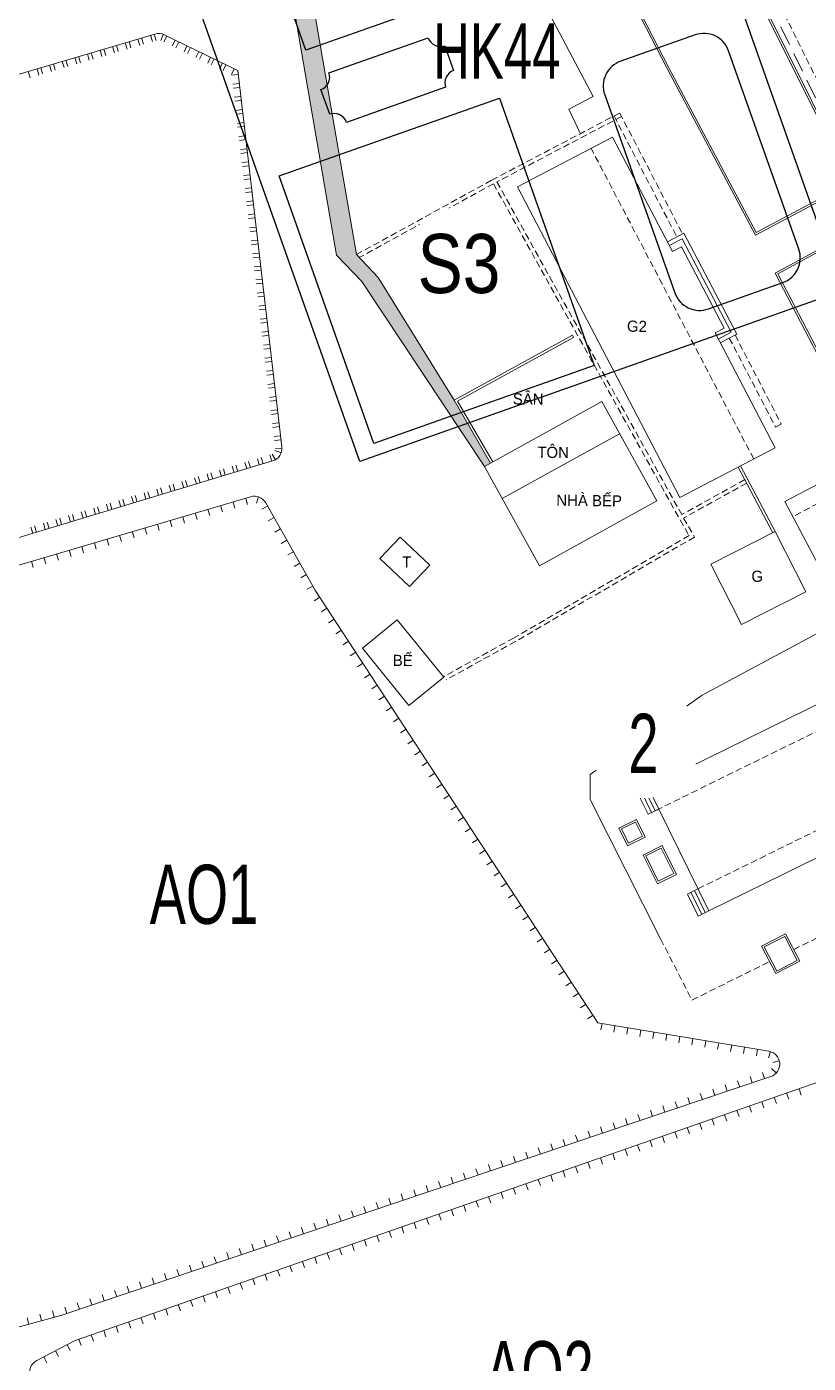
# Model space of a CAD drawing. Header units: inches. Extents: x 496359 to 501064, y 2374078 to 2377203.
# Drawn here: x 497065.8 to 497125.3, y 2376208.8 to 2376310.5 of the extents above; entities that cross this region are included whole.
import ezdxf
from ezdxf.enums import TextEntityAlignment as Align

# ---------------------------------------------------------------- set-up
doc = ezdxf.new("R2010")
doc.units = ezdxf.units.IN
doc.header["$MEASUREMENT"] = 0
doc.linetypes.add('DASHED', pattern=[0.75, 0.5, -0.25])
for name, color, linetype in [('chu', 6, 'Continuous'), ('coc', 1, 'Continuous'), ('MANH', 147, 'Continuous'), ('NOI', 2, 'Continuous'), ('tl', 8, 'Continuous')]:
    doc.layers.add(name, color=color, linetype=linetype)
for name, color, linetype, lineweight in [('EG Text2', 7, 'Continuous', 18), ('ISO', 252, 'Continuous', 20), ('LC Net dam 1', 30, 'Continuous', 30), ('LC Net manh', 239, 'Continuous', 5)]:
    doc.layers.add(name, color=color, linetype=linetype, lineweight=lineweight)
doc.styles.add('EG Hai', font='')
doc.styles.add('style1', font='')
doc.styles.get('EG Hai').set_extended_font_data('.VnArial NarrowH')
doc.styles.get('style1').set_extended_font_data('.VnAvantH')

# ---------------------------------------------------------------- blocks, each defined once
blk = doc.blocks.new('1')
at = {"layer": 'tl', "color": 250, "lineweight": 0}
blk.add_line((0, -0.5), (0, 0), dxfattribs=at)
blk = doc.blocks.new('2')
at = {"layer": 'coc'}
blk.add_blockref('1', (0, 0.5), dxfattribs=at)
blk = doc.blocks.new('Nền HT mới')
at = {"layer": 'MANH', "lineweight": 0}
h = blk.add_hatch(dxfattribs=at)
h.set_pattern_fill('HONEY', color=8, scale=3, angle=-0.7327842162542569, style=0)
h.set_pattern_definition([(359.2672157837458, (-528735.8516828566, -2369706.462628626), (0.5666073940458045, 0.3175390686054994), [0.375, -0.75]), (119.2672157837457, (-528735.8516828566, -2369706.462628626), (-0.5583005971293142, 0.3319268629130168), [0.375, -0.75]), (59.26721578374574, (-528735.8516828566, -2369706.462628626), (0.008306796916490222, 0.6494659315185162), [-0.75, 0.375])])
h.paths.add_polyline_path([(373.1092219020984, -3.722962686380924), (363.7961468409094, 10.34096246207264), (361.8658737213163, 12.35543450614568), (358.5673005026229, 31.52106355544311), (334.166376602142, 74.77947949985173), (334.6725568717857, 76.41932896519211), (360.1196794436592, 31.30619237752762), (363.3741134472702, 12.39702446054798), (365.0331065233377, 10.66566575313118), (370.7967490493947, 1.320650301353453), (373.562725156783, -3.471924832145305)])
at = {"layer": 'MANH', "color": 3, "linetype": 'DASHED', "lineweight": 0, "elevation": -28.37660884582989}
blk.add_lwpolyline([(429.3908967255311, -37.61536423122379), (422.2084276056894, -22.12423963198307), (381.5540096205123, 59.57837776973975), (367.9158379362243, 87.41007457621527), (358.7188284910562, 106.0559349688156)], dxfattribs=at)
at = {"layer": 'MANH', "lineweight": 0, "elevation": -28.37660884582989}
for points in [[(373.1092219020984, -3.722962686380924), (363.7961468409094, 10.34096246207264), (361.8658737213163, 12.35543450614568), (358.5673005026229, 31.52106355544311), (334.166376602142, 74.77947949985173), (334.6725568717857, 76.41932896519211), (360.1196794436592, 31.30619237752762), (363.3741134472702, 12.39702446054798), (365.0331065233377, 10.66566575313118), (370.7967490493947, 1.320650301353453), (373.562725156783, -3.471924832145305), (373.1092219020984, -3.722962686380924)], [(387.0021143094682, 26.55500034889337), (379.8316915004443, 40.48584327887875), (387.8565577986928, 44.47893773665783), (394.8357548135145, 30.45294273452964), (401.1264366274163, 17.81064713880551), (393.729548303997, 13.87892548874152), (387.0021143094682, 26.55500034889337)], [(380.3712428711633, 21.68140496447813), (379.5181047772685, 23.47446251841393), (381.3844609361304, 24.42867145216223), (373.1081405048653, 40.09479979047683)], [(375.619866836355, 17.54414412001279), (382.8619846586998, 21.33252196427566)], [(387.4123700044629, 12.63369936490562), (382.8619846586998, 21.33252196427566)], [(387.9855544516513, -6.094935807454021), (375.619866836355, 17.54414412001279)], [(391.045966484181, 5.687472006717144), (392.311809173033, 6.349638863877772), (388.288859185418, 14.04018056759742), (387.0230164967406, 13.37801371090245)], [(390.8976413383543, 5.971020329223393), (391.8799357048165, 6.4848620402081), (388.1536360088548, 13.60830709938091), (387.1713416425673, 13.0944653883962)], [(388.1105431951046, 12.99891626829412), (387.4123700045211, 12.63369936490562)], [(391.352829994813, 6.800742806812195), (388.1105431949882, 12.99891626829412)], [(379.796505110925, 6.261565729921131), (370.7967490493947, 1.320650301353453), (373.5627251568412, -3.471924832145305)], [(379.8927549706468, 6.086248974726914), (379.796505110925, 6.261565729921131)], [(391.3528299949294, 6.800742806812195), (390.6546568043459, 6.435525903423695)], [(395.2276722739962, -2.306557963191153), (390.6546568042877, 6.435525903423695)], [(379.8927549706468, 6.086248974726914), (371.0721010079187, 1.243661581018387), (373.7377331543876, -3.375048720332416)], [(373.1092219020984, -3.722962686380924), (382.0306371978995, 1.215508930330543)], [(382.0306371978995, 1.215508930330543), (386.2209490486466, -6.354345701223792)], [(408.5309514359733, 0.2105102803943737), (395.9704658964229, -6.393391900284769)], [(374.4652708552358, -6.172683330772998), (383.3866861510369, -1.23421171406153)], [(387.9855544516513, -6.094935807454021), (395.2276722739962, -2.306557963191153)], [(373.1092219020984, -3.722962686380924), (377.2995337528455, -11.29281731793526)], [(395.0389180252141, -8.774635043515445), (392.4229268325771, -3.773730377255561)], [(395.2161357267223, -8.68193182727191), (392.6001445340853, -3.681027161012025)], [(377.2995337528455, -11.29281731793526), (386.2209490486466, -6.354345701223792)], [(395.9704658964229, -6.393391900284769), (399.7111525727714, -13.50810069223735)], [(413.9581291268742, -8.098578256609471), (389.6835061707579, -21.12819211656097), (381.1565311148343, -27.17063354333732), (381.1521661510969, -29.07573352666441), (386.5108808330888, -39.68813485517967)], [(365.1555654044541, -10.72364970674607), (366.7110439836442, -9.101105904261203)], [(368.9557068067415, -11.25298922095317), (366.7110439836442, -9.101105904261203)], [(390.3390475350943, -11.15976066892836), (395.2161357267223, -8.68193182727191)], [(397.5480776966479, -13.27187220292035), (395.2161357267223, -8.68193182727191)], [(367.4002282274932, -12.87553302343804), (365.1555654044541, -10.72364970674607)], [(392.6709895050199, -15.74970104504246), (390.3390475350361, -11.15976066892836)], [(367.4002282274932, -12.87553302343804), (368.9557068067415, -11.25298922095317)], [(385.564096671068, -28.17108437610659), (415.5743879621778, -13.40568287024144)], [(392.6709895050199, -15.74970104504246), (397.5480776966479, -13.27187220292035)], [(363.8319786893016, -17.55190542997661), (366.4737273812689, -15.41089121956247)], [(366.4737273812689, -15.41089121956247), (370.0102100676204, -19.77447669632602)], [(363.8319786893016, -17.55190542997661), (367.3684613756532, -21.9154909062745)], [(367.3684613756532, -21.9154909062745), (370.0102100676204, -19.77447669632602)], [(390.182133099127, -37.55712229344863), (420.0739711688411, -22.85000110749024)], [(384.7565482290856, -28.56840730929616), (385.5640966708352, -28.17108437564093)], [(385.0257310430798, -28.43596633156631), (385.8290683592832, -30.06872835667673)], [(385.2949138570739, -28.30352535383645), (386.0982511730444, -29.93628737848121)], [(385.564096671068, -28.17108437610659), (390.182133099127, -37.55712229344863)], [(384.7565482290856, -28.56840730929616), (385.559885545289, -30.20116933440659)], [(386.367433987155, -29.80384640075135), (385.5598855453472, -30.20116933440659)], [(385.1773867000056, -33.30655868682879), (386.6256285094469, -32.58802291057873), (387.7117210032347, -34.77709214115384), (386.2634791937935, -35.49562791693825), (385.1773867000056, -33.30655868682879)], [(389.3548648079204, -35.875721189248), (388.5473163661709, -36.27304412290323)], [(388.5473163661709, -36.27304412290323), (389.3745846571446, -37.9544452266382)], [(388.8164991801068, -36.14060314517337), (389.6437674711387, -37.82200424890834)], [(389.0856819939263, -36.00816216697785), (389.9129502851329, -37.68956327117849)], [(390.182133099127, -37.55712229344863), (389.3745846573775, -37.95444522710386)], [(395.2757408013031, -42.33544646115843), (394.190260670327, -40.24064721358809), (396.01349245443, -39.29588752943891), (397.098972585406, -41.39068677700925), (395.2757408013031, -42.33544646115843)]]:
    blk.add_lwpolyline(points, dxfattribs=at)
for points in [[(387.1350527282966, 26.62448607007173), (380.0346511840517, 40.41929026594516), (387.7890875329658, 44.2778214439204), (394.7014615342532, 30.38611972093713), (400.9270902233593, 17.87456048367676), (393.7916814982937, 14.08182497922462)], [(407.0601458805077, 5.395744702724187), (400.0496665146829, 1.728102809229313), (395.2297433230024, 10.99150312546772), (402.4534667469607, 14.91143844317776), (407.0601458805077, 5.395744702724187)], [(406.8617790518956, 5.461253623423545), (400.1133402418973, 1.930702343994199), (395.4308497264328, 10.92997108720374), (402.3869164640246, 14.70466317836326)], [(383.9943086998001, -32.60137045295778), (385.3405704305669, -31.9398726430336), (384.6790726207591, -30.59361091168466), (383.3328108898759, -31.25510872160885)], [(384.0627850918727, -32.40059449855107), (385.139794476393, -31.87139625107739), (384.6105962285701, -30.79438686609137), (383.5335868440498, -31.32358511356506)], [(385.3784245775942, -33.37426224496085), (386.557924951373, -32.78906078781802), (387.5106831256462, -34.70938858255613), (386.3311827518673, -35.29459004016462)], [(395.3399105831677, -42.13325289316344), (394.3924542387876, -40.3048169953363), (395.9493226726236, -39.4980810974339), (396.8967790169454, -41.32651699526104)]]:
    blk.add_lwpolyline(points, close=True, dxfattribs=at)
at = {"layer": 'MANH', "color": 1, "linetype": 'DASHED', "lineweight": 0, "ltscale": 3, "elevation": -28.37660884582989}
blk.add_lwpolyline([(393.6880765697615, 33.78108356561643), (407.1777312739332, 6.066295726635872), (419.7752311906706, -19.62191647017244), (431.5733893089973, -51.88967811647672)], dxfattribs=at)
at = {"layer": 'MANH', "lineweight": 0, "elevation": -28.37660884582989}
for points in [[(354.351660690566, 26.41556044848767), (348.7582618614588, 29.12791635463145, 0.1867617451667471), (348.0388335217767, 29.18721760245171), (337.2780888670868, 26.01088379923385), (323.4975525329983, 20.58368126576897), (316.6334654241846, 16.9670738805471, 0.2992996943111149), (316.1026013130368, 16.00505513599273), (318.3051243467535, -12.39940633537117, 0.3934493045912498), (319.3081077355937, -13.32207910070065), (323.9213139799585, -13.29450899321455), (356.9954789766389, -3.309843042919965, 0.3633108506724934), (357.6997159505891, -2.236452775130601), (354.351660690566, 26.41556044848767)], [(318.4435027810441, -15.66864661970976), (324.2440501641877, -15.19379184633362), (355.3241266986051, -6.035643875653477, -0.3486856584826204), (356.4769016801192, -6.502040525487246), (360.2656061675561, -13.19131310755256), (381.746901631127, -46.06772936932612), (394.7362076085456, -48.23613263252992, -0.7807055596663728), (394.8905931458621, -50.17022292274851), (340.8865888360933, -68.3499830999026), (337.5396299863978, -69.26023868663106, -0.3485478635953673), (336.3971414039888, -68.77015849394593), (324.4119359281658, -46.5585041097911), (318.4435027810441, -15.66864661970976)], [(423.7968153394222, -79.27537655649576, -0.1283373960171372), (423.6185157954505, -79.74788693530354), (421.1630322161991, -83.21586626354474), (419.625979818059, -95.71306436467785, -0.361321357263917), (418.6949395486781, -96.58910068269688), (349.6069459110195, -100.844749259817, -0.3311114418424875), (348.607235125387, -100.192653783186), (338.5837652387027, -73.0135473120572, -0.3773317494047064), (339.0594524607923, -71.78093746356535), (341.9284958060643, -70.28414173941928, -0.03654059450179667), (342.0624925978527, -70.22625076450277), (398.5546018521463, -50.57513444643337, -0.1452555888558769), (399.1230094222747, -50.54881544323507), (418.7284685348905, -55.39282684080172, 0.03650801444023222), (418.8722226443979, -55.41739073634017), (424.46314165893, -55.95721986150238, -0.3971542175800589), (425.3663248261482, -56.99024466710034), (424.9294714220496, -68.58383914135266), (423.7968153394222, -79.27537655649576)]]:
    blk.add_lwpolyline(points, format="xyb", dxfattribs=at)
at = {"layer": 'MANH', "color": 5, "linetype": 'DASHED', "lineweight": 0, "elevation": -28.37660884582989}
for points in [[(383.4036150084621, 23.17674580210951), (373.6503281704545, 18.05606324499604)], [(383.5430695967561, 22.91112875141334), (374.0616048504644, 17.93315856013578)], [(382.968870766349, 22.95117221301552), (387.741135942405, 13.75366457173732)], [(383.4036150084621, 23.17674580210951), (388.1751281867082, 13.98068747384605)], [(373.6503281704545, 18.05606324499604), (363.3741134472702, 12.39702446054798)], [(373.7950435778521, 17.79327540094164), (363.58892795671, 12.17283969646451)], [(373.7959169762371, 17.7936667883223), (373.7897827587485, 17.79044619383421)], [(373.7958789027807, 17.79373540863526), (387.9977920068241, -7.802543436231645)], [(373.9126546813104, 18.20161324175206), (373.9160160446236, 18.19555501634386)], [(374.061604850348, 17.93315856013578), (388.1145685205165, -7.394666927921207)], [(392.1724401084984, 6.276734405608295), (395.6888103896681, -0.5003078030968027)], [(391.738447864137, 6.049711503965227), (395.2540661474968, -0.7258813921907858)], [(395.2540661474968, -0.7258813921907858), (395.6888103896681, -0.5003078030968027)], [(392.9217995517583, -4.727409011738928), (388.1145685205165, -7.394666927921207)], [(393.0608964432658, -4.993315982686909), (388.2601185177382, -7.656993439009966)], [(387.9977920068241, -7.802543436231645), (388.678122522605, -8.98901168262455)], [(388.2580427376715, -7.653313556274952), (389.0876081669749, -9.100041311288805)], [(388.2590935819944, -7.655146184897603), (388.2601185177382, -7.656993439009966)], [(388.675995089875, -8.990254898144485), (375.333357684086, -16.78734317613635), (370.0441618281229, -19.70556914904955)], [(389.0876081669749, -9.100041311288805), (375.4815239465725, -17.04822717752177), (370.1890868946257, -19.96824142621699)]]:
    blk.add_lwpolyline(points, dxfattribs=at)
at = {"layer": 'MANH', "linetype": 'DASHED', "lineweight": 0, "elevation": -28.37660884582989}
for points in [[(393.5958465434423, -3.160171863677533), (381.230158928146, 20.47890806378928)], [(409.1372238938975, -0.9426074117036478), (396.5767383543471, -7.54650959238279)], [(386.1700223964335, -29.90097512822467), (416.1803136875433, -15.13557362235952)], [(389.3548648079786, -35.875721189248), (419.246702877751, -21.16860000328961)]]:
    blk.add_lwpolyline(points, dxfattribs=at)
at = {"layer": 'MANH', "color": 2, "linetype": 'DASHED', "lineweight": 0, "elevation": -28.37660884582989}
for points in [[(396.6384316164813, -40.50191797507796), (410.6263969453912, -33.55194561840835)], [(386.5108808330888, -39.68813485517967), (388.8974798191966, -44.34803853282574), (394.7991779183549, -41.41575798397753)]]:
    blk.add_lwpolyline(points, dxfattribs=at)
at = {"layer": 'NOI', "lineweight": 0}
for name, p, rotation in [('2', (345.7906884685553, 28.52361490991098, -28.37660884582989), 196.4454346559173), ('2', (346.0773864447301, 28.60824181087446, -28.37660884582989), 196.4454346559173), ('2', (346.7497782491891, 28.80671699898448, -28.37660884582989), 196.4454346559173), ('2', (347.0364762253639, 28.89134389994797, -28.37660884582989), 196.4454346559173), ('2', (347.708868029823, 29.08981908759233, -28.37660884582989), 196.4454346559173), ('2', (347.9955660059977, 29.17444598902148, -28.37660884582989), 196.4454346559173), ('2', (348.6825558237078, 29.16084056528416, -28.37660884582989), 158.8617096990526), ('2', (348.9529294965951, 29.03351795248818, -28.37660884582989), 154.1302846641576), ('2', (349.5837468059663, 28.72762146493551, -28.37660884582989), 154.1302846641576), ('2', (349.8527180288847, 28.59719170205426, -28.37660884582989), 154.1302846641576), ('2', (342.2410273224277, 27.47583345504609, -28.37660884582989), 196.4454346559173), ('2', (342.9134191268286, 27.67430864315611, -28.37660884582989), 196.4454346559173), ('2', (343.2001171030033, 27.75893554411959, -28.37660884582989), 196.4454346559173), ('2', (343.8725089073459, 27.95741073176396, -28.37660884582989), 196.4454346559173), ('2', (344.1592068835207, 28.04203763272744, -28.37660884582989), 196.4454346559173), ('2', (344.8315986879797, 28.24051282130313, -28.37660884582989), 196.4454346559173), ('2', (345.1182966641545, 28.32513972226661, -28.37660884582989), 196.4454346559173), ('2', (350.4835353382559, 28.29129521450159, -28.37660884582989), 154.1302846641576), ('2', (350.7525065611744, 28.16086545115468, -28.37660884582989), 154.1302846641576), ('2', (351.3833238705456, 27.85496896406767, -28.37660884582989), 154.1302846641576), ('2', (351.6522950935223, 27.72453920025509, -28.37660884582989), 154.1302846641576), ('2', (339.0770600044098, 26.54190028732773, -28.37660884582989), 196.4454346559173), ('2', (339.3637579805845, 26.62652718829122, -28.37660884582989), 196.4454346559173), ('2', (340.0361497849854, 26.82500237640124, -28.37660884582989), 196.4454346559173), ('2', (340.3228477611601, 26.90962927736473, -28.37660884582989), 196.4454346559173), ('2', (340.9952395656192, 27.10810446500909, -28.37660884582989), 196.4454346559173), ('2', (341.2819375417939, 27.19273136597258, -28.37660884582989), 196.4454346559173), ('2', (341.954329346253, 27.3912065540826, -28.37660884582989), 196.4454346559173), ('2', (352.2831124030099, 27.41864271270242, -28.37660884582989), 154.1302846641576), ('2', (352.5520836259284, 27.28821294982117, -28.37660884582989), 154.1302846641576), ('2', (353.1829009352996, 26.9823164622685, -28.37660884582989), 154.1302846641576), ('2', (353.4518721582181, 26.85188669892159, -28.37660884582989), 154.1302846641576), ('2', (354.0826894675893, 26.54599021183458, -28.37660884582989), 154.1302846641576), ('2', (338.4046682000671, 26.34342509968337, -28.37660884582989), 196.4454346559173), ('2', (354.3863549697026, 26.11865347804633, -28.37660884582989), 96.66492119083817), ('2', (354.4677233462617, 25.42231855442878, -28.37660884582989), 96.66492119083817), ('2', (354.5024176253983, 25.12541158398744, -28.37660884582989), 96.66492119083817), ('2', (354.583786002132, 24.4290766603699, -28.37660884582989), 96.66492119083817), ('2', (354.6184802811522, 24.13216968992856, -28.37660884582989), 96.66492119083817), ('2', (354.6998486578859, 23.43583476631102, -28.37660884582989), 96.66492119083817), ('2', (354.7345429370225, 23.13892779633534, -28.37660884582989), 96.66492119083817), ('2', (354.8159113135816, 22.44259287225213, -28.37660884582989), 96.66492119083817), ('2', (354.8506055927182, 22.14568590181079, -28.37660884582989), 96.66492119083817), ('2', (354.9319739693356, 21.44935097865891, -28.37660884582989), 96.66492119083817), ('2', (354.9666682484722, 21.15244400821757, -28.37660884582989), 96.66492119083817), ('2', (355.0480366251477, 20.45610908413437, -28.37660884582989), 96.66492119083817), ('2', (355.0827309041679, 20.15920211415869, -28.37660884582989), 96.66492119083817), ('2', (355.1640992809016, 19.46286719054115, -28.37660884582989), 96.66492119083817), ('2', (355.1987935600382, 19.16596022056547, -28.37660884582989), 96.66492119083817), ('2', (355.2801619366555, 18.46962529648226, -28.37660884582989), 96.66492119083817), ('2', (355.3148562157921, 18.17271832604092, -28.37660884582989), 96.66492119083817), ('2', (355.3962245923512, 17.47638340288904, -28.37660884582989), 96.66492119083817), ('2', (355.4309188714878, 17.1794764324477, -28.37660884582989), 96.66492119083817), ('2', (355.5122872482216, 16.4831415083645, -28.37660884582989), 96.66492119083817), ('2', (355.5469815272418, 16.18623453838882, -28.37660884582989), 96.66492119083817), ('2', (355.6283499039755, 15.48989961477128, -28.37660884582989), 96.66492119083817), ('2', (355.6630441829957, 15.19299264432993, -28.37660884582989), 96.66492119083817), ('2', (355.7444125596712, 14.49665772071239, -28.37660884582989), 96.66492119083817), ('2', (355.7791068388078, 14.19975075027105, -28.37660884582989), 96.66492119083817), ('2', (355.8604752154251, 13.50341582665351, -28.37660884582989), 96.66492119083817), ('2', (355.8951694945617, 13.20650885667783, -28.37660884582989), 96.66492119083817), ('2', (355.9765378712373, 12.51017393259463, -28.37660884582989), 96.66492119083817), ('2', (356.0112321502575, 12.21326696215328, -28.37660884582989), 96.66492119083817), ('2', (356.0926005269912, 11.5169320390014, -28.37660884582989), 96.66492119083817), ('2', (356.1272948060114, 11.22002506856006, -28.37660884582989), 96.66492119083817), ('2', (356.2086631827451, 10.52369014447686, -28.37660884582989), 96.66492119083817), ('2', (356.2433574618817, 10.22678317450118, -28.37660884582989), 96.66492119083817), ('2', (356.3247258384408, 9.530448250883637, -28.37660884582989), 96.66492119083817), ('2', (356.3594201175774, 9.233541280442296, -28.37660884582989), 96.66492119083817), ('2', (356.4407884943112, 8.537206356824754, -28.37660884582989), 96.66492119083817), ('2', (356.4754827733314, 8.240299386383413, -28.37660884582989), 96.66492119083817), ('2', (356.5568511500651, 7.543964462765871, -28.37660884582989), 96.66492119083817), ('2', (356.5915454290853, 7.247057492790191, -28.37660884582989), 96.66492119083817), ('2', (356.6729138057608, 6.550722568706988, -28.37660884582989), 96.66492119083817), ('2', (356.7076080848974, 6.253815598265646, -28.37660884582989), 96.66492119083817), ('2', (356.7889764615147, 5.557480675113766, -28.37660884582989), 96.66492119083817), ('2', (356.8236707406513, 5.260573704672424, -28.37660884582989), 96.66492119083817), ('2', (356.9050391172104, 4.564238780589221, -28.37660884582989), 96.66492119083817), ('2', (356.939733396347, 4.267331810613541, -28.37660884582989), 96.66492119083817), ('2', (357.0211017730808, 3.570996886995999, -28.37660884582989), 96.66492119083817), ('2', (357.055796052101, 3.274089916554658, -28.37660884582989), 96.66492119083817), ('2', (357.1371644288347, 2.577754992937116, -28.37660884582989), 96.66492119083817), ('2', (357.1718587079713, 2.280848022495775, -28.37660884582989), 96.66492119083817), ('2', (357.2532270845304, 1.584513098878233, -28.37660884582989), 96.66492119083817), ('2', (357.287921363667, 1.287606128902553, -28.37660884582989), 96.66492119083817), ('2', (357.3692897402843, 0.5912712048193498, -28.37660884582989), 96.66492119083817), ('2', (357.4039840194209, 0.2943642343780084, -28.37660884582989), 96.66492119083817), ('2', (357.4853523961547, -0.4019706887738721, -28.37660884582989), 96.66492119083817), ('2', (357.5200466751749, -0.6988776592152135, -28.37660884582989), 96.66492119083817), ('2', (357.6014150518504, -1.395212583298417, -28.37660884582989), 96.66492119083817), ('2', (357.636109330987, -1.692119552808435, -28.37660884582989), 96.66492119083817), ('2', (356.2687696451367, -3.529227263814391, -28.37660884582989), 16.79839141534712), ('2', (356.9399260408291, -3.326613761539193, -28.37660884582989), 16.79839141534712), ('2', (357.2155279188928, -3.213250097407581, -28.37660884582989), 30.60082851175417), ('2', (357.6506743314721, -2.681887319831731, -28.37660884582989), 70.76934385487917), ('2', (357.7058002793392, -2.389218301101209, -28.37660884582989), 87.8966080157801), ('2', (353.1106155938514, -4.482633441275539, -28.37660884582989), 16.79839141534712), ('2', (353.3967868099035, -4.396242023500236, -28.37660884582989), 16.79839141534712), ('2', (354.067943205654, -4.193628521225037, -28.37660884582989), 16.79839141534712), ('2', (354.3541144217061, -4.107237103449734, -28.37660884582989), 16.79839141534712), ('2', (355.0252708173985, -3.904623601174535, -28.37660884582989), 16.79839141534712), ('2', (355.3114420333341, -3.818232183864893, -28.37660884582989), 16.79839141534712), ('2', (355.9825984290846, -3.615618681124033, -28.37660884582989), 16.79839141534712), ('2', (349.5674763629258, -5.552261703702243, -28.37660884582989), 16.79839141534712), ('2', (350.2386327586764, -5.349648200961383, -28.37660884582989), 16.79839141534712), ('2', (350.5248039747285, -5.263256783651741, -28.37660884582989), 16.79839141534712), ('2', (351.1959603703044, -5.060643281376542, -28.37660884582989), 16.79839141534712), ('2', (351.4821315863564, -4.974251863601239, -28.37660884582989), 16.79839141534712), ('2', (352.153287982107, -4.77163836132604, -28.37660884582989), 16.79839141534712), ('2', (352.4394591981591, -4.685246943550737, -28.37660884582989), 16.79839141534712), ('2', (346.4093223116406, -6.50566788116339, -28.37660884582989), 16.79839141534712), ('2', (346.6954935275762, -6.419276463853748, -28.37660884582989), 16.79839141534712), ('2', (347.3666499233268, -6.216662961112888, -28.37660884582989), 16.79839141534712), ('2', (347.6528211393788, -6.130271543803246, -28.37660884582989), 16.79839141534712), ('2', (348.3239775350712, -5.927658041062386, -28.37660884582989), 16.79839141534712), ('2', (348.6101487511814, -5.841266623752745, -28.37660884582989), 16.79839141534712), ('2', (349.2813051468738, -5.638653121011885, -28.37660884582989), 16.79839141534712), ('1', (355.9288226487161, -6.048144384807529, -28.37660884582989), 341.2131625429706), ('2', (342.8661830805986, -7.575296143590094, -28.37660884582989), 16.79839141534712), ('2', (343.5373394763492, -7.372682641314896, -28.37660884582989), 16.79839141534712), ('2', (343.8235106924012, -7.286291223539592, -28.37660884582989), 16.79839141534712), ('2', (344.4946670880936, -7.083677721264394, -28.37660884582989), 16.79839141534712), ('2', (344.7808383041456, -6.997286303954752, -28.37660884582989), 16.79839141534712), ('2', (345.4519946998962, -6.794672801213892, -28.37660884582989), 16.79839141534712), ('2', (345.7381659159482, -6.70828138390425, -28.37660884582989), 16.79839141534712), ('1', (352.0766222734865, -6.992563207222702, -28.37660884582989), 16.41829368273016), ('1', (353.0358460517064, -6.709915470386477, -28.37660884582989), 16.41829368273016), ('1', (353.9950698299845, -6.427267733084591, -28.37660884582989), 16.41829368273016), ('1', (354.9542936082626, -6.144619996248366, -28.37660884582989), 16.41829368273016), ('1', (356.6111634197341, -6.739090783110441, -28.37660884582989), 299.5265704946572), ('2', (339.7080290293134, -8.528702321051242, -28.37660884582989), 16.79839141534712), ('2', (339.9942002454236, -8.4423109037416, -28.37660884582989), 16.79839141534712), ('2', (340.665356641116, -8.23969740100074, -28.37660884582989), 16.79839141534712), ('2', (340.951527857168, -8.153305983691098, -28.37660884582989), 16.79839141534712), ('2', (341.6226842529186, -7.950692481415899, -28.37660884582989), 16.79839141534712), ('2', (341.9088554689706, -7.864301063640596, -28.37660884582989), 16.79839141534712), ('2', (342.5800118645466, -7.661687561365397, -28.37660884582989), 16.79839141534712), ('1', (348.2397271604905, -8.123154155498924, -28.37660884582989), 16.41829368273016), ('1', (349.1989509387104, -7.840506418197037, -28.37660884582989), 16.41829368273016), ('1', (350.1581747169885, -7.557858680895151, -28.37660884582989), 16.41829368273016), ('1', (351.1173984952084, -7.275210944058927, -28.37660884582989), 16.41829368273016), ('1', (357.1039905478874, -7.609218027962925, -28.37660884582989), 299.5265704946572), ('2', (338.750701417569, -8.817707241101743, -28.37660884582989), 16.79839141534712), ('2', (339.036872633621, -8.73131582332644, -28.37660884582989), 16.79839141534712), ('1', (345.3620558257144, -8.971097366007598, -28.37660884582989), 16.41829368273016), ('1', (346.3212796039343, -8.688449629171373, -28.37660884582989), 16.41829368273016), ('1', (347.2805033822124, -8.405801892335148, -28.37660884582989), 16.41829368273016), ('1', (357.5968176760989, -8.479345271884085, -28.37660884582989), 299.5265704946572), ('1', (341.5251607127184, -10.10168831428382, -28.37660884582989), 16.41829368273016), ('1', (342.4843844909383, -9.819040577447595, -28.37660884582989), 16.41829368273016), ('1', (343.4436082692164, -9.536392840145709, -28.37660884582989), 16.41829368273016), ('1', (344.4028320474363, -9.253745103309484, -28.37660884582989), 16.41829368273016), ('1', (358.0896448041358, -9.349472516736569, -28.37660884582989), 299.5265704946572), ('1', (338.6474893779423, -10.94963152525816, -28.37660884582989), 16.41829368273016), ('1', (339.6067131561622, -10.66698378795627, -28.37660884582989), 16.41829368273016), ('1', (340.5659369344403, -10.38433605112004, -28.37660884582989), 16.41829368273016), ('1', (358.5824719323473, -10.21959976158905, -28.37660884582989), 299.5265704946572), ('1', (359.0752990605006, -11.08972700597587, -28.37660884582989), 299.5265704946572), ('1', (359.5681261887121, -11.9598542503627, -28.37660884582989), 299.5265704946572), ('1', (360.0609533168654, -12.82998149521518, -28.37660884582989), 299.5265704946572), ('1', (360.5854485195059, -13.68082130892071, -28.37660884582989), 303.1604116304088), ('1', (361.1324334522405, -14.51796376012135, -28.37660884582989), 303.1604116304088), ('1', (361.679418384917, -15.35510621132198, -28.37660884582989), 303.1604116304088), ('1', (362.2264033176516, -16.19224866252262, -28.37660884582989), 303.1604116304088), ('1', (362.7733882502698, -17.02939111372325, -28.37660884582989), 303.1604116304088), ('1', (363.3203731830627, -17.86653356445822, -28.37660884582989), 303.1604116304088), ('1', (363.8673581157973, -18.7036760151932, -28.37660884582989), 303.1604116304088), ('1', (364.4143430484155, -19.54081846639383, -28.37660884582989), 303.1604116304088), ('1', (364.9613279812083, -20.37796091759446, -28.37660884582989), 303.1604116304088), ('1', (365.508312913943, -21.2151033687951, -28.37660884582989), 303.1604116304088), ('1', (366.0552978465612, -22.05224581953007, -28.37660884582989), 303.1604116304088), ('1', (366.602282779354, -22.88938827073071, -28.37660884582989), 303.1604116304088), ('1', (367.1492677119722, -23.72653072193134, -28.37660884582989), 303.1604116304088), ('1', (367.6962526447069, -24.56367317313197, -28.37660884582989), 303.1604116304088), ('1', (368.2432375774997, -25.40081562433261, -28.37660884582989), 303.1604116304088), ('1', (368.7902225101179, -26.23795807506758, -28.37660884582989), 303.1604116304088), ('1', (369.3372074428526, -27.07510052626822, -28.37660884582989), 303.1604116304088), ('1', (369.8841923756454, -27.91224297746885, -28.37660884582989), 303.1604116304088), ('1', (370.4311773082636, -28.74938542866948, -28.37660884582989), 303.1604116304088), ('1', (370.9781622409982, -29.58652787987012, -28.37660884582989), 303.1604116304088), ('1', (371.5251471736747, -30.42367033060509, -28.37660884582989), 303.1604116304088), ('1', (372.0721321064093, -31.26081278134006, -28.37660884582989), 303.1604116304088), ('1', (372.6191170391439, -32.0979552325407, -28.37660884582989), 303.1604116304088), ('1', (373.1661019718204, -32.93509768374133, -28.37660884582989), 303.1604116304088), ('1', (373.713086904555, -33.77224013447631, -28.37660884582989), 303.1604116304088), ('1', (374.2600718372896, -34.60938258567694, -28.37660884582989), 303.1604116304088), ('1', (374.807056769966, -35.44652503687757, -28.37660884582989), 303.1604116304088), ('1', (375.3540417027007, -36.28366748807821, -28.37660884582989), 303.1604116304088), ('1', (375.9010266353189, -37.12080993927884, -28.37660884582989), 303.1604116304088), ('1', (376.4480115681117, -37.95795239001382, -28.37660884582989), 303.1604116304088), ('1', (376.9949965008464, -38.79509484121445, -28.37660884582989), 303.1604116304088), ('1', (377.5419814334646, -39.63223729241508, -28.37660884582989), 303.1604116304088), ('1', (378.0889663662574, -40.46937974361572, -28.37660884582989), 303.1604116304088), ('1', (378.6359512988756, -41.30652219481635, -28.37660884582989), 303.1604116304088), ('1', (379.1829362316685, -42.14366464555133, -28.37660884582989), 303.1604116304088), ('1', (379.7299211644031, -42.98080709675196, -28.37660884582989), 303.1604116304088), ('1', (380.2769060970213, -43.81794954795259, -28.37660884582989), 303.1604116304088), ('1', (380.8238910298141, -44.65509199868757, -28.37660884582989), 303.1604116304088), ('1', (381.3708759625488, -45.4922344498882, -28.37660884582989), 303.1604116304088), ('1', (382.0551839171721, -46.11919326713178, -28.37660884582989), 350.5225759672011), ('1', (383.0415344751136, -46.28385223919395, -28.37660884582989), 350.5225759672011), ('1', (384.0278850328805, -46.44851121125612, -28.37660884582989), 350.5225759672011), ('1', (385.0142355907055, -46.61317018285263, -28.37660884582989), 350.5225759672011), ('1', (386.0005861485306, -46.7778291549148, -28.37660884582989), 350.5225759672011), ('1', (386.9869367064721, -46.94248812697697, -28.37660884582989), 350.5225759672011), ('1', (387.9732872642389, -47.10714709903914, -28.37660884582989), 350.5225759672011), ('1', (388.959637822064, -47.27180607063565, -28.37660884582989), 350.5225759672011), ('1', (389.9459883800055, -47.43646504223216, -28.37660884582989), 350.5225759672011), ('1', (390.9323389378305, -47.60112401429433, -28.37660884582989), 350.5225759672011), ('1', (391.9186894955974, -47.7657829863565, -28.37660884582989), 350.5225759672011), ('1', (392.9050400535389, -47.93044195841867, -28.37660884582989), 350.5225759672011), ('1', (393.8913906113639, -48.09510093048084, -28.37660884582989), 350.5225759672011), ('1', (394.875563715822, -48.26981597073245, -28.37660884582989), 342.3010814702885), ('1', (395.3112915747961, -49.89537276938427, -28.37660884582989), 227.7095224362564), ('1', (395.5374505087429, -48.96357476297635, -28.37660884582989), 285.0053019532724), ('1', (391.5810548311028, -51.28433684171978, -28.37660884582989), 198.6051507006468), ('1', (392.5287945638456, -50.96529233228284, -28.37660884582989), 198.6051507006468), ('1', (393.4765342966466, -50.64624782331157, -28.37660884582989), 198.6051507006468), ('1', (394.4242740295058, -50.32720331387463, -28.37660884582989), 198.6051507006468), ('1', (388.7378356326999, -52.24147036956492, -28.37660884582989), 198.6051507006468), ('1', (389.6855753654427, -51.92242586012799, -28.37660884582989), 198.6051507006468), ('1', (390.6333150982437, -51.60338135115671, -28.37660884582989), 198.6051507006468), ('1', (395.154706242266, -51.75780836265403, -28.37660884582989), 19.18053436138013), ('1', (396.0991942869196, -51.42926257714498, -28.37660884582989), 19.18053436138013), ('1', (397.0436823317477, -51.10071679117027, -28.37660884582989), 19.18053436138013), ('1', (385.8946164343552, -53.19860389741007, -28.37660884582989), 198.6051507006468), ('1', (386.8423561670397, -52.87955938797313, -28.37660884582989), 198.6051507006468), ('1', (387.7900958998989, -52.5605148785362, -28.37660884582989), 198.6051507006468), ('1', (392.3212421081307, -52.7434457201125, -28.37660884582989), 19.18053436138013), ('1', (393.2657301527843, -52.41489993460345, -28.37660884582989), 19.18053436138013), ('1', (394.2102181976124, -52.08635414862874, -28.37660884582989), 19.18053436138013), ('1', (383.0513972359522, -54.15573742478955, -28.37660884582989), 198.6051507006468), ('1', (383.999136968695, -53.83669291581828, -28.37660884582989), 198.6051507006468), ('1', (384.946876701496, -53.51764840638134, -28.37660884582989), 198.6051507006468), ('1', (389.487777973879, -53.72908307757098, -28.37660884582989), 19.18053436138013), ('1', (390.4322660187072, -53.40053729206193, -28.37660884582989), 19.18053436138013), ('1', (391.3767540633607, -53.07199150608722, -28.37660884582989), 19.18053436138013), ('1', (380.2081780374911, -55.11287095263469, -28.37660884582989), 198.6051507006468), ('1', (381.155917770292, -54.79382644366342, -28.37660884582989), 198.6051507006468), ('1', (382.1036575031512, -54.47478193422648, -28.37660884582989), 198.6051507006468), ('1', (386.6543138397437, -54.71472043502945, -28.37660884582989), 19.18053436138013), ('1', (387.5988018845719, -54.3861746495204, -28.37660884582989), 19.18053436138013), ('1', (388.5432899292255, -54.05762886354569, -28.37660884582989), 19.18053436138013), ('1', (376.4172191063453, -56.38904898991677, -28.37660884582989), 198.6051507006468), ('1', (377.3649588390881, -56.07000448047984, -28.37660884582989), 198.6051507006468), ('1', (378.3126985719473, -55.7509599710429, -28.37660884582989), 198.6051507006468), ('1', (379.2604383047483, -55.43191546207163, -28.37660884582989), 198.6051507006468), ('1', (383.8208497056667, -55.70035779248792, -28.37660884582989), 19.18053436138013), ('1', (384.7653377503202, -55.37181200697887, -28.37660884582989), 19.18053436138013), ('1', (385.7098257950902, -55.04326622100416, -28.37660884582989), 19.18053436138013), ('1', (373.5739999080006, -57.34618251729626, -28.37660884582989), 198.6051507006468), ('1', (374.5217396406852, -57.02713800832498, -28.37660884582989), 198.6051507006468), ('1', (375.4694793735443, -56.70809349888805, -28.37660884582989), 198.6051507006468), ('1', (380.9873855715314, -56.68599514994639, -28.37660884582989), 19.18053436138013), ('1', (381.9318736161849, -56.35744936443734, -28.37660884582989), 19.18053436138013), ('1', (382.8763616608385, -56.02890357846263, -28.37660884582989), 19.18053436138013), ('1', (370.7307807095976, -58.3033160451414, -28.37660884582989), 198.6051507006468), ('1', (371.6785204423404, -57.98427153617013, -28.37660884582989), 198.6051507006468), ('1', (372.6262601751414, -57.66522702673319, -28.37660884582989), 198.6051507006468), ('1', (378.1539214372797, -57.67163250740487, -28.37660884582989), 19.18053436138013), ('1', (379.0984094820496, -57.34308672189582, -28.37660884582989), 19.18053436138013), ('1', (380.0428975267032, -57.0145409359211, -28.37660884582989), 19.18053436138013), ('1', (367.8875615112529, -59.26044957298654, -28.37660884582989), 198.6051507006468), ('1', (368.8353012439375, -58.94140506354961, -28.37660884582989), 198.6051507006468), ('1', (369.7830409767967, -58.62236055457834, -28.37660884582989), 198.6051507006468), ('1', (374.3759692584908, -58.98581565083805, -28.37660884582989), 19.18053436138013), ('1', (375.3204573031444, -58.65726986486334, -28.37660884582989), 19.18053436138013), ('1', (376.2649453479144, -58.32872407935429, -28.37660884582989), 19.18053436138013), ('1', (377.2094333926261, -58.00017829337958, -28.37660884582989), 19.18053436138013), ('1', (365.0443423127335, -60.21758310083169, -28.37660884582989), 198.6051507006468), ('1', (365.9920820455927, -59.89853859139475, -28.37660884582989), 198.6051507006468), ('1', (366.9398217783937, -59.57949408242348, -28.37660884582989), 198.6051507006468), ('1', (371.5425051242391, -59.97145300829652, -28.37660884582989), 19.18053436138013), ('1', (372.4869931690091, -59.64290722232181, -28.37660884582989), 19.18053436138013), ('1', (373.4314812136627, -59.31436143681276, -28.37660884582989), 19.18053436138013), ('1', (361.253383381646, -61.49376113764811, -28.37660884582989), 198.6051507006468), ('1', (362.2011231143888, -61.17471662821117, -28.37660884582989), 198.6051507006468), ('1', (363.1488628471898, -60.8556721192399, -28.37660884582989), 198.6051507006468), ('1', (364.096602580049, -60.53662760980296, -28.37660884582989), 198.6051507006468), ('1', (368.7090409901039, -60.95709036575499, -28.37660884582989), 19.18053436138013), ('1', (369.6535290348738, -60.62854457978028, -28.37660884582989), 19.18053436138013), ('1', (370.5980170795274, -60.29999879427123, -28.37660884582989), 19.18053436138013), ('1', (358.4101641832431, -62.45089466549325, -28.37660884582989), 198.6051507006468), ('1', (359.3579039159858, -62.13185015605632, -28.37660884582989), 198.6051507006468), ('1', (360.3056436487868, -61.81280564708504, -28.37660884582989), 198.6051507006468), ('1', (365.8755768559686, -61.94272772321347, -28.37660884582989), 19.18053436138013), ('1', (366.8200649006221, -61.61418193723875, -28.37660884582989), 19.18053436138013), ('1', (367.7645529454503, -61.2856361517297, -28.37660884582989), 19.18053436138013), ('1', (355.5669449848983, -63.4080281933384, -28.37660884582989), 198.6051507006468), ('1', (356.5146847175829, -63.08898368390146, -28.37660884582989), 198.6051507006468), ('1', (357.4624244504421, -62.76993917446453, -28.37660884582989), 198.6051507006468), ('1', (363.0421127218333, -62.92836508067194, -28.37660884582989), 19.18053436138013), ('1', (363.9866007664868, -62.59981929469723, -28.37660884582989), 19.18053436138013), ('1', (364.931088811315, -62.27127350918818, -28.37660884582989), 19.18053436138013), ('1', (352.7237257864954, -64.36516172071788, -28.37660884582989), 198.6051507006468), ('1', (353.6714655192382, -64.0461172117466, -28.37660884582989), 198.6051507006468), ('1', (354.6192052520391, -63.72707270230967, -28.37660884582989), 198.6051507006468), ('1', (360.2086485875816, -63.91400243813041, -28.37660884582989), 19.18053436138013), ('1', (361.1531366324098, -63.5854566521557, -28.37660884582989), 19.18053436138013), ('1', (362.0976246770633, -63.25691086664665, -28.37660884582989), 19.18053436138013), ('1', (349.8805065880342, -65.32229524856302, -28.37660884582989), 198.6051507006468), ('1', (350.8282463208352, -65.00325073959175, -28.37660884582989), 198.6051507006468), ('1', (351.7759860536944, -64.68420623015481, -28.37660884582989), 198.6051507006468), ('1', (357.3751844534463, -64.89963979558888, -28.37660884582989), 19.18053436138013), ('1', (358.3196724982745, -64.57109400961417, -28.37660884582989), 19.18053436138013), ('1', (359.264160542928, -64.24254822410512, -28.37660884582989), 19.18053436138013), ('1', (346.0895476569467, -66.5984732858451, -28.37660884582989), 198.6051507006468), ('1', (347.0372873896313, -66.27942877640817, -28.37660884582989), 198.6051507006468), ('1', (347.9850271224905, -65.96038426697123, -28.37660884582989), 198.6051507006468), ('1', (348.9327668552914, -65.64133975799996, -28.37660884582989), 198.6051507006468), ('1', (354.5417203193692, -65.88527715304735, -28.37660884582989), 19.18053436138013), ('1', (355.4862083640228, -65.55673136707264, -28.37660884582989), 19.18053436138013), ('1', (356.4306964087928, -65.2281855815636, -28.37660884582989), 19.18053436138013), ('1', (343.2463284585438, -67.55560681322459, -28.37660884582989), 198.6051507006468), ('1', (344.1940681912283, -67.23656230425331, -28.37660884582989), 198.6051507006468), ('1', (345.1418079240875, -66.91751779481638, -28.37660884582989), 198.6051507006468), ('1', (351.7082561852339, -66.87091451097149, -28.37660884582989), 19.18053436138013), ('1', (352.6527442298875, -66.54236872499678, -28.37660884582989), 19.18053436138013), ('1', (353.5972322746575, -66.21382293902207, -28.37660884582989), 19.18053436138013), ('1', (340.3943294671526, -68.48386040801051, -28.37660884582989), 195.2144582650435), ('1', (341.3508489928836, -68.19369583209846, -28.37660884582989), 198.6051507006468), ('1', (342.2985887256846, -67.87465132266152, -28.37660884582989), 198.6051507006468), ('1', (348.8747920509823, -67.85655186842996, -28.37660884582989), 19.18053436138013), ('1', (349.8192800957522, -67.52800608245525, -28.37660884582989), 19.18053436138013), ('1', (350.7637681404058, -67.1994602969462, -28.37660884582989), 19.18053436138013), ('1', (338.4644288636091, -69.00872578104827, -28.37660884582989), 195.2144582650435), ('1', (339.42937916541, -68.74629309499505, -28.37660884582989), 195.2144582650435), ('1', (345.0968398721934, -69.17073501186314, -28.37660884582989), 19.18053436138013), ('1', (346.041327916847, -68.84218922588843, -28.37660884582989), 19.18053436138013), ('1', (346.9858159616169, -68.51364343991372, -28.37660884582989), 19.18053436138013), ('1', (347.9303040062705, -68.18509765440467, -28.37660884582989), 19.18053436138013), ('1', (342.2633757380581, -70.15637236932162, -28.37660884582989), 19.18053436138013), ('1', (343.2078637827117, -69.8278265833469, -28.37660884582989), 19.18053436138013), ('1', (344.1523518273652, -69.4992807973722, -28.37660884582989), 19.18053436138013), ('1', (340.4734014830365, -71.043272466919, -28.37660884582989), 27.5512974558637), ('1', (341.3599985528317, -70.580729889738, -28.37660884582989), 27.5512974558637), ('1', (339.5868044132994, -71.50581504410002, -28.37660884582989), 27.5512974558637)]:
    blk.add_blockref(name, p, dxfattribs=dict(at, rotation=rotation))
at = {"layer": 'chu', "color": 6, "lineweight": 0, "style": 'style1'}
for s, p in [('G2', (383.9476522645609, 6.528868071214674, -28.37660884582989)), ('s©n', (375.2634252880862, 0.9968322617387457, -28.37660884582989)), ('t«n', (377.129964910685, -3.06369076255578, -28.37660884582989)), ('nhµ bÕp', (378.5737259322241, -6.715300264822872, -28.37660884582989)), ('t', (366.8505870424024, -11.41467724699396, -3.892608845829887)), ('g', (393.4131152920936, -12.50516449618954, -28.37660884582989)), ('bÓ', (366.1349291871929, -18.90874022018033, -3.892608845829887)), ('AO', (348.0818552217725, -37.22461134759578, -28.37660884582989))]:
    blk.add_text(s, height=0.85, rotation=359.2672157837458, dxfattribs=at).set_placement(p)

msp = doc.modelspace()

# ---------------------------------------------------------------- linework, layer by layer
at = {"layer": 'LC Net dam 1', "elevation": -268.3766088461464}
msp.add_lwpolyline([(497091.836273592, 2376332.122337582), (497098.6585646106, 2376312.833274741), (497087.0436450508, 2376308.725228537), (497080.2213540322, 2376328.014291377)], close=True, dxfattribs=at)
at = {"layer": 'LC Net dam 1'}
for points in [[(497090.1324320885, 2376303.239014414, 0.414213562373095), (497088.8562173349, 2376303.84833855), (497088.1893267171, 2376305.73387744, 0.414213562373095), (497088.798650853, 2376307.010092193), (497096.3408064113, 2376309.677654664, 0.414213562373095), (497097.6170211649, 2376309.068330528), (497098.2839117827, 2376307.182791638, 0.414213562373095), (497097.6745876468, 2376305.906576884)], [(497109.7736421014, 2376305.340743458), (497115.1087670426, 2376290.256432341, 0.414213562373095), (497117.6611965499, 2376289.037784069), (497123.3178132186, 2376291.038455922, 0.414213562373095), (497124.5364614905, 2376293.59088543), (497119.2013365493, 2376308.675196546, 0.414213562373095), (497116.6489070421, 2376309.893844818), (497110.9922903734, 2376307.893172965, 0.414213562373095)]]:
    msp.add_lwpolyline(points, format="xyb", close=True, dxfattribs=at)

# ---------------------------------------------------------------- block references
at = {"layer": 'LC Net manh'}
msp.add_blockref('Nền HT mới', (496727.5154509752, 2376280.772814431, 2.924608845829887), dxfattribs=at)

# ---------------------------------------------------------------- texts
at = {"layer": 'EG Text2', "style": 'EG Hai', "width": 0.8}
msp.add_text('hk44', height=4.224421042167349, rotation=1.85823553869546e-09, dxfattribs=at).set_placement((497101.5701822475, 2376308.664214049, -52.271), align=Align.MIDDLE_CENTER)

# ---------------------------------------------------------------- next in the draw order: wipeouts: each hides what was drawn before it
at = {"ltscale": 500}
for points, z in [([(497095.77583935123, 2376289.5557706896), (497095.309907651, 2376290.1061724285), (497095.05808352784, 2376290.5065313727), (497094.8247631515, 2376291.0006940425), (497094.65519066865, 2376291.5278300755), (497094.56203582516, 2376292.021313057), (497094.528879743, 2376292.461327924), (497094.5494765486, 2376292.9879623144), (497094.6103515375, 2376293.3920199415), (497094.7683150336, 2376293.966906169), (497094.8934431699, 2376294.281547353), (497095.1168336082, 2376294.714849393), (497095.3823097878, 2376295.1114386716), (497095.7623064481, 2376295.549372418), (497096.1675749538, 2376295.9075562), (497096.63864694943, 2376296.224938521), (497097.09429483913, 2376296.4538911586), (497097.5294248157, 2376296.6130910437), (497097.92369939137, 2376296.7129462464), (497098.4300212902, 2376296.784136395), (497098.8628333109, 2376296.7963554114), (497099.27574585617, 2376296.766682473), (497099.81533726375, 2376296.665472752), (497100.2270395411, 2376296.5376178017), (497100.60985943535, 2376296.3752824264), (497101.197953819, 2376296.030173739), (497101.45811853727, 2376295.832491189), (497101.7559074125, 2376295.5629045535), (497102.0096352373, 2376295.2869238146), (497102.27409102704, 2376294.937178217), (497102.52024239313, 2376294.5256615435), (497102.67972907337, 2376294.1852065227), (497102.80781825393, 2376293.833856096), (497102.9234313788, 2376293.381789298), (497102.9830637185, 2376292.9800757463), (497103.0009872442, 2376292.3995721047), (497102.9439017369, 2376291.848146273), (497102.84639411484, 2376291.4143204335), (497102.7312185631, 2376291.063426118), (497102.5332067465, 2376290.6179688354), (497102.3134740124, 2376290.240664921), (497102.1075948468, 2376289.9526901743), (497101.76943954825, 2376289.5693035894), (497101.5068221107, 2376289.3268597308), (497101.09843562683, 2376289.020853949), (497100.81910453376, 2376288.851783812), (497100.56840159505, 2376288.72363618), (497100.26488257246, 2376288.595162412), (497099.91658709996, 2376288.480419657), (497099.58326043154, 2376288.40078109), (497099.23581898387, 2376288.3473469554), (497098.88480292616, 2376288.322880345), (497098.5964881251, 2376288.3245975645), (497098.16359275085, 2376288.364224617), (497097.7994105756, 2376288.432878479), (497097.39400040277, 2376288.5493899486), (497096.9996885542, 2376288.706766092), (497096.5234141243, 2376288.9630766087), (497096.3033165554, 2376289.110057849), (497095.9975448056, 2376289.350276328)], -316.72922607398), ([(497109.8061665194, 2376253.0293470677), (497109.34023481916, 2376253.5797488065), (497109.088410696, 2376253.9801077507), (497108.8550903197, 2376254.4742704206), (497108.6855178368, 2376255.0014064535), (497108.59236299334, 2376255.494889435), (497108.5592069112, 2376255.934904302), (497108.5798037168, 2376256.4615386925), (497108.6406787057, 2376256.8655963195), (497108.79864220176, 2376257.440482547), (497108.92377033806, 2376257.755123731), (497109.14716077637, 2376258.188425771), (497109.41263695597, 2376258.5850150497), (497109.79263361625, 2376259.022948796), (497110.197902122, 2376259.381132578), (497110.6689741176, 2376259.6985148992), (497111.1246220073, 2376259.9274675366), (497111.55975198385, 2376260.0866674217), (497111.95402655954, 2376260.1865226245), (497112.4603484584, 2376260.257712773), (497112.8931604791, 2376260.2699317895), (497113.30607302435, 2376260.240258851), (497113.8456644319, 2376260.13904913), (497114.2573667093, 2376260.0111941798), (497114.64018660353, 2376259.8488588044), (497115.2282809872, 2376259.503750117), (497115.48844570544, 2376259.306067567), (497115.7862345807, 2376259.0364809316), (497116.03996240546, 2376258.7605001926), (497116.3044181952, 2376258.410754595), (497116.5505695613, 2376257.9992379216), (497116.71005624154, 2376257.658782901), (497116.8381454221, 2376257.307432474), (497116.95375854697, 2376256.855365676), (497117.01339088666, 2376256.4536521244), (497117.03131441236, 2376255.8731484828), (497116.97422890505, 2376255.321722651), (497116.876721283, 2376254.8878968116), (497116.7615457313, 2376254.537002496), (497116.5635339147, 2376254.0915452135), (497116.3438011806, 2376253.714241299), (497116.137922015, 2376253.4262665524), (497115.79976671643, 2376253.0428799675), (497115.53714927885, 2376252.800436109), (497115.128762795, 2376252.494430327), (497114.84943170194, 2376252.32536019), (497114.59872876323, 2376252.1972125582), (497114.29520974064, 2376252.06873879), (497113.94691426813, 2376251.9539960353), (497113.6135875997, 2376251.874357468), (497113.26614615205, 2376251.8209233335), (497112.91513009433, 2376251.796456723), (497112.6268152933, 2376251.7981739426), (497112.193919919, 2376251.837800995), (497111.82973774377, 2376251.906454857), (497111.42432757095, 2376252.0229663267), (497111.0300157224, 2376252.1803424703), (497110.5537412925, 2376252.436652987), (497110.33364372357, 2376252.583634227), (497110.02787197375, 2376252.8238527062)], -292.3766088461835), ([(497076.3821163083, 2376241.5399565366), (497075.91618460807, 2376242.0903582755), (497075.6643604849, 2376242.4907172197), (497075.4310401086, 2376242.9848798895), (497075.26146762574, 2376243.5120159225), (497075.16831278225, 2376244.005498904), (497075.1351567001, 2376244.445513771), (497075.1557535057, 2376244.9721481614), (497075.2166284946, 2376245.3762057885), (497075.37459199067, 2376245.951092016), (497075.499720127, 2376246.2657332), (497075.7231105653, 2376246.69903524), (497075.9885867449, 2376247.0956245186), (497076.36858340516, 2376247.533558265), (497076.7738519109, 2376247.891742047), (497077.2449239065, 2376248.209124368), (497077.7005717962, 2376248.4380770056), (497078.13570177276, 2376248.5972768907), (497078.52997634845, 2376248.6971320934), (497079.0362982473, 2376248.768322242), (497079.469110268, 2376248.7805412584), (497079.88202281325, 2376248.75086832), (497080.42161422083, 2376248.649658599), (497080.8333164982, 2376248.5218036487), (497081.21613639244, 2376248.3594682734), (497081.8042307761, 2376248.014359586), (497082.06439549435, 2376247.8166770358), (497082.3621843696, 2376247.5470904005), (497082.61591219436, 2376247.2711096616), (497082.8803679841, 2376246.921364064), (497083.1265193502, 2376246.5098473905), (497083.28600603045, 2376246.1693923697), (497083.414095211, 2376245.818041943), (497083.5297083359, 2376245.365975145), (497083.58934067556, 2376244.9642615933), (497083.6072642013, 2376244.3837579517), (497083.55017869396, 2376243.83233212), (497083.4526710719, 2376243.3985062805), (497083.3374955202, 2376243.047611965), (497083.1394837036, 2376242.6021546824), (497082.9197509695, 2376242.2248507678), (497082.7138718039, 2376241.9368760213), (497082.37571650534, 2376241.5534894364), (497082.11309906776, 2376241.3110455777), (497081.7047125839, 2376241.005039796), (497081.42538149084, 2376240.835969659), (497081.17467855214, 2376240.707822027), (497080.87115952955, 2376240.579348259), (497080.52286405704, 2376240.464605504), (497080.1895373886, 2376240.384966937), (497079.84209594096, 2376240.3315328024), (497079.49107988324, 2376240.307066192), (497079.2027650822, 2376240.3087834115), (497078.76986970793, 2376240.348410464), (497078.4056875327, 2376240.417064326), (497078.00027735985, 2376240.5335757956), (497077.6059655113, 2376240.690951939), (497077.1296910814, 2376240.9472624557), (497076.9095935125, 2376241.094243696), (497076.60382176266, 2376241.334462175)], -292.376608846186), ([(497101.89526029903, 2376205.2756640897), (497101.4293285988, 2376205.8260658286), (497101.17750447564, 2376206.2264247728), (497100.9441840993, 2376206.7205874426), (497100.77461161645, 2376207.2477234756), (497100.68145677296, 2376207.741206457), (497100.6483006908, 2376208.181221324), (497100.6688974964, 2376208.7078557145), (497100.7297724853, 2376209.1119133416), (497100.8877359814, 2376209.686799569), (497101.0128641177, 2376210.001440753), (497101.236254556, 2376210.434742793), (497101.5017307356, 2376210.8313320717), (497101.88172739587, 2376211.269265818), (497102.2869959016, 2376211.6274496), (497102.75806789723, 2376211.9448319213), (497103.21371578693, 2376212.1737845587), (497103.64884576347, 2376212.3329844438), (497104.04312033916, 2376212.4328396465), (497104.549442238, 2376212.504029795), (497104.9822542587, 2376212.5162488115), (497105.39516680397, 2376212.486575873), (497105.93475821154, 2376212.385366152), (497106.3464604889, 2376212.257511202), (497106.72928038315, 2376212.0951758265), (497107.3173747668, 2376211.750067139), (497107.57753948506, 2376211.552384589), (497107.8753283603, 2376211.2827979536), (497108.1290561851, 2376211.0068172147), (497108.39351197483, 2376210.657071617), (497108.63966334093, 2376210.2455549436), (497108.79915002116, 2376209.905099923), (497108.92723920173, 2376209.553749496), (497109.0428523266, 2376209.101682698), (497109.1024846663, 2376208.6999691464), (497109.120408192, 2376208.119465505), (497109.06332268467, 2376207.568039673), (497108.96581506263, 2376207.1342138336), (497108.8506395109, 2376206.783319518), (497108.6526276943, 2376206.3378622355), (497108.4328949602, 2376205.960558321), (497108.2270157946, 2376205.6725835744), (497107.88886049605, 2376205.2891969895), (497107.6262430585, 2376205.046753131), (497107.2178565746, 2376204.740747349), (497106.93852548156, 2376204.571677212), (497106.68782254285, 2376204.4435295803), (497106.38430352026, 2376204.3150558122), (497106.03600804775, 2376204.2003130573), (497105.70268137933, 2376204.12067449), (497105.35523993167, 2376204.0672403555), (497105.00422387396, 2376204.042773745), (497104.7159090729, 2376204.0444909646), (497104.28301369864, 2376204.084118017), (497103.9188315234, 2376204.152771879), (497103.51342135057, 2376204.2692833487), (497103.119109502, 2376204.4266594923), (497102.6428350721, 2376204.682970009), (497102.4227375032, 2376204.829951249), (497102.1169657534, 2376205.0701697282)], -292.376608846186)]:
    msp.add_wipeout(points, dxfattribs=at).translate(0, 0, z).dxf.layer = 'ISO'

# ---------------------------------------------------------------- next in the draw order: linework, layer by layer
at = {"layer": 'LC Net dam 1'}
for points in [[(497088.0024880325, 2376402.883512784), (497127.7924606049, 2376290.382993636), (497091.1371073484, 2376277.418471234), (497077.5805547461, 2376315.74770614), (497078.4290472466, 2376316.047806918), (497052.1956272762, 2376390.21909116)], [(497101.7601342053, 2376305.083982262), (497108.9625528757, 2376284.720162254), (497092.2189675363, 2376278.79817357), (497085.0165488657, 2376299.161993577)]]:
    msp.add_lwpolyline(points, close=True, dxfattribs=at)

# ---------------------------------------------------------------- next in the draw order: texts
at = {"layer": 'EG Text2', "style": 'EG Hai'}
msp.add_text('s3', height=4.5, rotation=1.858597415139171e-09, dxfattribs=at).set_placement((497098.6899268887, 2376292.493442327, -316.72922607398), align=Align.MIDDLE_CENTER)
at = {"layer": 'EG Text2', "style": 'EG Hai', "width": 0.8}
for s, p in [('2', (497112.720254057, 2376255.967018703, -292.3766088461835)), ('ao1', (497079.2962038459, 2376244.477628173, -292.376608846186)), ('ao2', (497104.8093478366, 2376208.213335726, -292.376608846186))]:
    msp.add_text(s, height=4.5, rotation=1.858597415139171e-09, dxfattribs=at).set_placement(p, align=Align.MIDDLE_CENTER)

doc.saveas('drawing.dxf')
